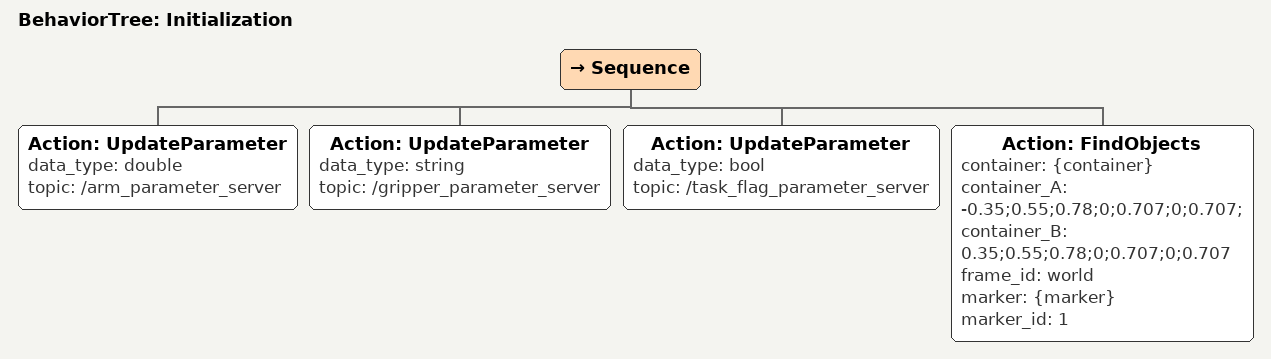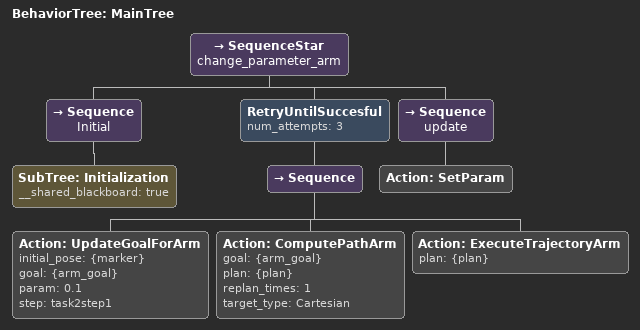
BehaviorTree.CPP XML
<?xml version='1.0' encoding='utf-8'?>
<root main_tree_to_execute="MainTree">
  <BehaviorTree ID="Initialization">
    <Sequence>
      <Action ID="UpdateParameter" data_type="double" topic="/arm_parameter_server" />
      <Action ID="UpdateParameter" data_type="string" topic="/gripper_parameter_server" />
      <Action ID="UpdateParameter" data_type="bool" topic="/task_flag_parameter_server" />
      <Action ID="FindObjects" container="{container}" container_A="-0.35;0.55;0.78;0;0.707;0;0.707;" container_B="0.35;0.55;0.78;0;0.707;0;0.707" frame_id="world" marker="{marker}" marker_id="1" />
    </Sequence>
  </BehaviorTree>
  <BehaviorTree ID="MainTree">
    <SequenceStar name="change_parameter_arm">
      <Sequence name="Initial">
        <SubTree ID="Initialization" __shared_blackboard="true" />
      </Sequence>
      <RetryUntilSuccesful num_attempts="3">
        <Sequence>
          <Action ID="UpdateGoalForArm" initial_pose="{marker}" goal="{arm_goal}" param="0.1" step="task2step1" />
          <Action ID="ComputePathArm" goal="{arm_goal}" plan="{plan}" replan_times="1" target_type="Cartesian" />
          <Action ID="ExecuteTrajectoryArm" plan="{plan}" />
        </Sequence>
      </RetryUntilSuccesful>
        <Sequence name="update">
        <Action ID="SetParam" />
      </Sequence>
    </SequenceStar>
  </BehaviorTree>
</root>
